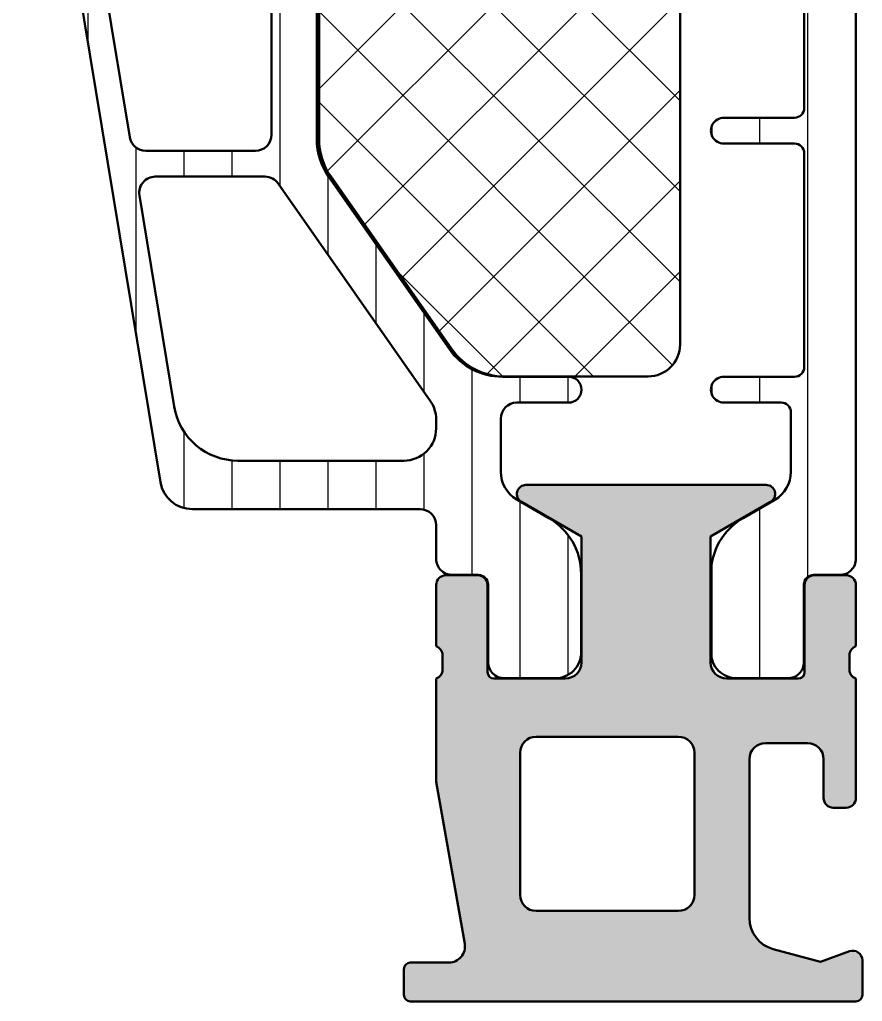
# Model space of a CAD drawing. Extents: x -30 to 15, y 0 to 92.5.
# Drawn here: x -25.9 to 0.2, y 0 to 30.41 of the extents above; entities that cross this region are included whole.
import ezdxf

# ---------------------------------------------------------------- set-up
doc = ezdxf.new("R2010")
doc.units = 0
for name, color, linetype, lineweight in [('0S-Alu contour', 7, 'Continuous', 50), ('0S-Alu hatch', 252, 'Continuous', 25), ('0S-Plastic contour', 254, 'Continuous', 50), ('0S-Plastic hatch', 253, 'Continuous', 25), ('0S-PT contour', 91, 'Continuous', 50), ('0S-PT hatch', 103, 'Continuous', 25)]:
    doc.layers.add(name, color=color, linetype=linetype, lineweight=lineweight)
pattern_1 = [(90, (0, 0), (-1.4859, 0), [])]

# ---------------------------------------------------------------- blocks, each defined once
blk = doc.blocks.new('284689__00BE520B_3B54_4823_8C2A_C3BCC6177A42___6F540A9C_B49F_40D1_B330_7008ED7EB93B_')
at = {"layer": '0S-Plastic hatch'}
h = blk.add_hatch(dxfattribs=at)
h.set_pattern_fill('ANSI31', color=256, scale=0.4680000000000001, angle=45, style=0)
h.set_pattern_definition(pattern_1)
edge = h.paths.add_edge_path()
edge.add_ellipse((-13.3000000000012, 55.24999999999979), major_axis=(-0.2999999999999474, 0), ratio=1, start_angle=89.99999999999591, end_angle=180, ccw=False)
edge.add_line((-13.30000000000122, 54.94999999999984), (-21.16602540378545, 54.94999999999985))
edge.add_arc((-21.16602540378567, 54.44999999999994), 0.4999999999999148, 89.99999999997475, 119.9999999999646)
edge.add_line((-21.41602540378536, 54.88301270189223), (-25.65000000000117, 52.43852632902509))
edge.add_arc((-25.40000000000145, 52.00551362713295), 0.4999999999997874, 119.9999999999779, 180)
edge.add_line((-25.90000000000123, 52.00551362713295), (-25.90000000000123, 42.54999999999896))
edge.add_line((-25.90000000000123, 42.54999999999896), (-21.53802629929055, 16.08735954902172))
edge.add_arc((-20.55134089668959, 16.2499999999999), 1.000000000000095, 189.3601908019129, 269.9999999999973)
edge.add_line((-20.55134089668964, 15.2499999999998), (-13.50000000000125, 15.2499999999998))
edge.add_ellipse((-13.50000000000128, 14.74999999999977), major_axis=(-0.5000000000000285, 0), ratio=1, start_angle=180, end_angle=269.99999999999716, ccw=False)
edge.add_line((-13.00000000000125, 14.74999999999977), (-13.00000000000125, 13.71212119168204))
edge.add_arc((-12.49998844939713, 13.71006037400919), 0.5000157974574516, 179.7638544824121, 269.9999999999902)
edge.add_line((-12.49998844939722, 13.21004457655174), (-11.68998000370084, 13.21004457655174))
edge.add_ellipse((-11.68998000370072, 12.91004457655167), major_axis=(-0.3000000000000682, 0), ratio=1, start_angle=179.9987670438422, end_angle=270.0000000000217, ccw=False)
edge.add_line((-11.38998000377012, 12.91003812080832), (-11.39003143387333, 10.51005533612378))
edge.add_arc((-10.890031433989, 10.51004457655185), 0.5000000000001027, 179.9987670438421, 269.9999999999923)
edge.add_line((-10.89003143398906, 10.01004457655174), (-9.309936397860099, 10.01004457655175))
edge.add_arc((-9.30993639786007, 10.8100445765519), 0.8000000000001534, 269.999999999998, 360)
edge.add_line((-8.509936397859917, 10.8100445765519), (-8.509936397859917, 13.24216652202948))
edge.add_arc((-10.50993639785979, 13.24216652202932), 1.999999999999872, 0, 59.99980561259558)
edge.add_line((-9.509930521536432, 14.97421393688789), (-10.5000029381632, 15.54583699184545))
edge.add_ellipse((-10.00000000000136, 16.41186069927471), major_axis=(-0.9999999999999991, 0), ratio=1, start_angle=0, end_angle=59.999805612587124, ccw=False)
edge.add_line((-11.00000000000136, 16.41186069927471), (-11.00000000000136, 18.04999999999873))
edge.add_ellipse((-10.50000000000136, 18.04999999999873), major_axis=(-0.5, 0), ratio=1, start_angle=270.0000000001303, end_angle=360, ccw=False)
edge.add_line((-10.5000000000025, 18.54999999999873), (-8.900000000000112, 18.550000000001))
edge.add_arc((-8.900000000000055, 18.95000000000098), 0.3999999999999772, 269.9999999999919, 449.9999999999919)
edge.add_line((-8.899999999999999, 19.35000000000096), (-10.94998901284141, 19.35000000000096))
edge.add_ellipse((-10.94998901284139, 21.35000000000097), major_axis=(-2.000000000000014, 0), ratio=1, start_angle=34.99999999999977, end_angle=89.9999999999996, ccw=False)
edge.add_line((-12.58829310141939, 20.20284712729888), (-16.33830408857924, 25.55841784387222))
edge.add_ellipse((-14.7000000000011, 26.70557071657443), major_axis=(-2.000000000000192, 0), ratio=1, start_angle=0, end_angle=35.00000000000023, ccw=False)
edge.add_line((-16.7000000000013, 26.70557071657443), (-16.70000000000129, 42.85543109972926))
edge.add_ellipse((-14.70000000000113, 42.85543109972926), major_axis=(-2.000000000000165, 0), ratio=1, start_angle=324.30994017498654, end_angle=360, ccw=False)
edge.add_line((-16.32436950504918, 44.02223173011587), (-12.16207353443427, 49.81680063038372))
edge.add_ellipse((-10.53770402938632, 48.64999999999718), major_axis=(-2.000000000000035, 0), ratio=1, start_angle=270.00000000010516, end_angle=324.30994017498637, ccw=False)
edge.add_line((-10.53770402938999, 50.64999999999722), (-8.900000000001477, 50.6499999999991))
edge.add_arc((-8.900000000001448, 51.04999999999919), 0.400000000000091, 269.9999999999959, 449.9999999999959)
edge.add_line((-8.90000000000142, 51.44999999999928), (-10.500000000002, 51.45000000000043))
edge.add_ellipse((-10.50000000000142, 51.95000000000043), major_axis=(-0.5, 0), ratio=1, start_angle=0, end_angle=89.99999999993372, ccw=False)
edge.add_line((-11.00000000000142, 51.95000000000042), (-11.00000000000125, 53.58822845382896))
edge.add_ellipse((-10.00000000000126, 53.58822845382885), major_axis=(-0.9999999999999928, 0), ratio=1, start_angle=300.00019438741236, end_angle=360, ccw=False)
edge.add_line((-10.50000293816308, 54.45425216125812), (-9.509930521536432, 55.02587521621561))
edge.add_arc((-10.50993639785978, 56.75792263107418), 1.999999999999871, 300.0001943874042, 360)
edge.add_line((-8.50993639785991, 56.75792263107418), (-8.509936397859917, 59.19004457655161))
edge.add_arc((-9.309936397860074, 59.19004457655159), 0.800000000000157, 0, 90.00000000000178)
edge.add_line((-9.309936397860099, 59.99004457655174), (-10.89003143398907, 59.99004457655175))
edge.add_arc((-10.89003143398899, 59.49004457655163), 0.5000000000001066, 90.00000000000855, 180.0012329561579)
edge.add_line((-11.39003143387333, 59.4900338169794), (-11.38998000377012, 57.09005103229476))
edge.add_ellipse((-11.68998000370072, 57.09004457655182), major_axis=(-0.3000000000000631, 0), ratio=1, start_angle=89.9999999999776, end_angle=180.0012329561579, ccw=False)
edge.add_line((-11.68998000370084, 56.79004457655175), (-12.49998844939721, 56.79004457655176))
edge.add_arc((-12.49998844939713, 56.29002877909431), 0.5000157974574578, 90.00000000000936, 180.2361455175817)
edge.add_line((-13.00000000000125, 56.2879679614215), (-13.00000000000125, 55.24999999999973))
edge = h.paths.add_edge_path()
edge.add_ellipse((-24.10000000000126, 44.94999999999982), major_axis=(-0.9999999999999573, 0), ratio=1, start_angle=0, end_angle=90.00000000000222, ccw=False)
edge.add_line((-25.10000000000121, 44.94999999999975), (-25.10000000000127, 51.25495827718606))
edge.add_ellipse((-24.10000000000112, 51.25495827718606), major_axis=(-1.000000000000149, 0), ratio=1, start_angle=299.99999999999415, end_angle=360, ccw=False)
edge.add_line((-24.60000000000111, 52.12098368097068), (-21.3176914536255, 54.01602540378409))
edge.add_ellipse((-20.81769145362472, 53.1499999999994), major_axis=(-1.000000000000601, 0), ratio=1, start_angle=270.0000000000314, end_angle=300.0000000000318, ccw=False)
edge.add_line((-20.81769145362527, 54.15), (-14.00000000000126, 54.14999999999989))
edge.add_ellipse((-14.00000000000131, 53.14999999999983), major_axis=(-1.000000000000056, 0), ratio=1, start_angle=180, end_angle=269.99999999999716, ccw=False)
edge.add_line((-13.00000000000125, 53.14999999999979), (-13.00000000000125, 51.37193202949125))
edge.add_ellipse((-14.00000000000126, 51.37193202949125), major_axis=(-1.000000000000012, 0), ratio=1, start_angle=144.3099401749865, end_angle=180, ccw=False)
edge.add_line((-13.18781524747729, 50.78853171429798), (-17.80075233908386, 44.36659968480642))
edge.add_ellipse((-18.61293709160781, 44.94999999999968), major_axis=(-0.9999999999999984, 0), ratio=1, start_angle=89.9999999999983, end_angle=144.3099401749864, ccw=False)
edge.add_line((-18.61293709160784, 43.94999999999968), (-24.10000000000122, 43.94999999999986))
edge = h.paths.add_edge_path()
edge.add_ellipse((-14.00000000000125, 17.74999999999991), major_axis=(-1, 0), ratio=1, start_angle=89.99999999999352, end_angle=180, ccw=False)
edge.add_line((-14.00000000000136, 16.74999999999991), (-19.13913912611338, 16.74999999999991))
edge.add_ellipse((-19.1391391261135, 18.74999999999984), major_axis=(-1.999999999999928, 0), ratio=1, start_angle=9.360190801919714, end_angle=90.00000000000358, ccw=False)
edge.add_line((-21.11250993131511, 18.42471909804331), (-22.19118476809574, 24.96867977451064))
edge.add_ellipse((-21.69784206679532, 25.04999999999973), major_axis=(-0.5, 0), ratio=1, start_angle=-89.99999999999869, end_angle=9.360190801914712, ccw=False)
edge.add_line((-21.69784206679532, 25.54999999999973), (-18.30177780038627, 25.54999999999983))
edge.add_ellipse((-18.30177780038625, 25.04999999999983), major_axis=(-0.5, 0), ratio=1, start_angle=215.000000000001, end_angle=270.00000000000244, ccw=False)
edge.add_line((-17.89220177824176, 25.33678821817536), (-13.18084795571224, 18.60827764747311))
edge.add_ellipse((-14.00000000000138, 18.03470121112205), major_axis=(-1.000000000000127, 0), ratio=1, start_angle=180, end_angle=214.999999999996, ccw=False)
edge.add_line((-13.00000000000125, 18.03470121112198), (-13.00000000000125, 17.74999999999991))
edge = h.paths.add_edge_path()
edge.add_line((-18.60000000000129, 35.14999999999979), (-23.4450948140479, 35.14999999999979))
edge.add_ellipse((-23.4450948140479, 35.64999999999979), major_axis=(-0.5, 0), ratio=1, start_angle=9.360190801913006, end_angle=90, ccw=False)
edge.add_line((-23.93843751534832, 35.56867977451071), (-25.09228366919444, 42.5686797745108))
edge.add_ellipse((-24.59894096789406, 42.64999999999994), major_axis=(-0.4999999999999579, 0), ratio=1, start_angle=-89.9999999999929, end_angle=9.36019080192051, ccw=False)
edge.add_line((-24.59894096789412, 43.1499999999999), (-18.60000000000127, 43.14999999999972))
edge.add_ellipse((-18.60000000000129, 42.64999999999973), major_axis=(-0.4999999999999929, 0), ratio=1, start_angle=180, end_angle=269.99999999999795, ccw=False)
edge.add_line((-18.1000000000013, 42.64999999999973), (-18.1000000000013, 35.64999999999978))
edge.add_ellipse((-18.60000000000129, 35.64999999999978), major_axis=(-0.4999999999999929, 0), ratio=1, start_angle=89.9999999999996, end_angle=180, ccw=False)
edge = h.paths.add_edge_path()
edge.add_ellipse((-18.6000000000013, 26.84999999999991), major_axis=(-0.5000000000000142, 0), ratio=1, start_angle=90.00000000000199, end_angle=180, ccw=False)
edge.add_line((-18.60000000000128, 26.3499999999999), (-21.9945453634985, 26.34999999999979))
edge.add_ellipse((-21.99454536349851, 26.8499999999998), major_axis=(-0.5000000000000036, 0), ratio=1, start_angle=9.360190801911301, end_angle=90.0000000000008, ccw=False)
edge.add_line((-22.48788806479895, 26.76867977451073), (-23.64173421864502, 33.76867977451077))
edge.add_ellipse((-23.14839151734459, 33.84999999999984), major_axis=(-0.5000000000000001, 0), ratio=1, start_angle=-89.9999999999992, end_angle=9.360190801912324, ccw=False)
edge.add_line((-23.1483915173446, 34.34999999999984), (-18.6000000000013, 34.34999999999984))
edge.add_ellipse((-18.60000000000129, 33.84999999999984), major_axis=(-0.5, 0), ratio=1, start_angle=180, end_angle=270.0000000000008, ccw=False)
edge.add_line((-18.10000000000129, 33.84999999999984), (-18.10000000000129, 26.84999999999991))
at = {"layer": '0S-Alu contour', "color": 7}
for points in [[(-20.81769145362527, 54.15), (-14.00000000000126, 54.14999999999989)], [(-24.60000000000111, 52.12098368097068), (-21.3176914536255, 54.01602540378409)], [(-13.00000000000125, 53.14999999999979), (-13.00000000000125, 51.37193202949125)], [(-25.10000000000121, 44.94999999999975), (-25.10000000000127, 51.25495827718606)], [(-13.18781524747729, 50.78853171429798), (-17.80075233908386, 44.36659968480642)], [(-18.61293709160784, 43.94999999999968), (-24.10000000000122, 43.94999999999986)], [(-24.59894096789412, 43.1499999999999), (-18.60000000000127, 43.14999999999972)], [(-18.1000000000013, 42.64999999999973), (-18.1000000000013, 35.64999999999978)], [(-23.93843751534832, 35.56867977451071), (-25.09228366919444, 42.5686797745108)], [(-18.60000000000129, 35.14999999999979), (-23.4450948140479, 35.14999999999979)], [(-23.1483915173446, 34.34999999999984), (-18.6000000000013, 34.34999999999984)], [(-22.48788806479895, 26.76867977451073), (-23.64173421864502, 33.76867977451077)], [(-18.10000000000129, 33.84999999999984), (-18.10000000000129, 26.84999999999991)], [(-18.60000000000128, 26.3499999999999), (-21.9945453634985, 26.34999999999979)], [(-21.69784206679532, 25.54999999999973), (-18.30177780038627, 25.54999999999983)], [(-17.89220177824176, 25.33678821817536), (-13.18084795571224, 18.60827764747311)], [(-21.11250993131511, 18.42471909804331), (-22.19118476809574, 24.96867977451064)], [(-13.00000000000125, 18.03470121112198), (-13.00000000000125, 17.74999999999991)], [(-14.00000000000136, 16.74999999999991), (-19.13913912611338, 16.74999999999991)]]:
    blk.add_lwpolyline(points, dxfattribs=at)
at = {"layer": '0S-Alu contour', "color": 7, "extrusion": (0, 0, -1)}
for centre, radius, start, end in [((20.81769145362472, 53.1499999999994), 1.000000000000601, 59.9999999999682, 89.99999999996864), ((14.00000000000131, 53.14999999999983), 1.000000000000056, 90.00000000000286, 180), ((24.10000000000112, 51.25495827718606), 1.000000000000149, 0, 60.00000000000586), ((14.00000000000126, 51.37193202949125), 1.000000000000012, 180, 215.6900598250136), ((24.10000000000126, 44.94999999999982), 0.9999999999999573, 269.9999999999978, 0), ((18.61293709160781, 44.94999999999968), 0.9999999999999984, 215.6900598250137, 270.0000000000017), ((24.59894096789406, 42.64999999999994), 0.4999999999999579, 350.6398091980795, 89.99999999999308), ((18.60000000000129, 42.64999999999973), 0.4999999999999929, 90.00000000000205, 180), ((18.60000000000129, 35.64999999999978), 0.4999999999999929, 180, 270.0000000000004), ((23.4450948140479, 35.64999999999979), 0.5, 270, 350.639809198087), ((23.14839151734459, 33.84999999999984), 0.5000000000000001, 350.6398091980877, 89.9999999999992), ((18.60000000000129, 33.84999999999984), 0.5, 89.9999999999992, 180), ((21.99454536349851, 26.8499999999998), 0.5000000000000036, 269.9999999999992, 350.6398091980887), ((18.6000000000013, 26.84999999999991), 0.5000000000000142, 180, 269.999999999998), ((21.69784206679532, 25.04999999999973), 0.5, 350.6398091980853, 89.99999999999876), ((18.30177780038625, 25.04999999999983), 0.5, 89.99999999999756, 144.999999999999), ((14.00000000000138, 18.03470121112205), 1.000000000000127, 145.000000000004, 180), ((19.1391391261135, 18.74999999999984), 1.999999999999928, 269.9999999999964, 350.6398091980803), ((14.00000000000125, 17.74999999999991), 1, 180, 270.0000000000065)]:
    blk.add_arc(centre, radius, start, end, dxfattribs=at)
at = {"layer": '0S-Plastic contour', "color": 7}
for points in [[(-9.309936397860099, 59.99004457655174), (-10.89003143398907, 59.99004457655175)], [(-11.39003143387333, 59.4900338169794), (-11.38998000377012, 57.09005103229476)], [(-8.50993639785991, 56.75792263107418), (-8.509936397859917, 59.19004457655161)], [(-11.68998000370084, 56.79004457655175), (-12.49998844939721, 56.79004457655176)], [(-13.00000000000125, 56.2879679614215), (-13.00000000000125, 55.24999999999973)], [(-21.41602540378536, 54.88301270189223), (-25.65000000000117, 52.43852632902509)], [(-13.30000000000122, 54.94999999999984), (-21.16602540378545, 54.94999999999985)], [(-10.50000293816308, 54.45425216125812), (-9.509930521536432, 55.02587521621561)], [(-11.00000000000142, 51.95000000000042), (-11.00000000000125, 53.58822845382896)], [(-25.90000000000123, 52.00551362713295), (-25.90000000000123, 42.54999999999896), (-21.53802629929055, 16.08735954902172)], [(-8.90000000000142, 51.44999999999928), (-10.500000000002, 51.45000000000043)], [(-10.53770402938999, 50.64999999999722), (-8.900000000001477, 50.6499999999991)], [(-16.32436950504918, 44.02223173011587), (-12.16207353443427, 49.81680063038372)], [(-16.7000000000013, 26.70557071657443), (-16.70000000000129, 42.85543109972926)], [(-12.58829310141939, 20.20284712729888), (-16.33830408857924, 25.55841784387222)], [(-8.899999999999999, 19.35000000000096), (-10.94998901284141, 19.35000000000096)], [(-10.5000000000025, 18.54999999999873), (-8.900000000000112, 18.550000000001)], [(-11.00000000000136, 16.41186069927471), (-11.00000000000136, 18.04999999999873)], [(-9.509930521536432, 14.97421393688789), (-10.5000029381632, 15.54583699184545)], [(-20.55134089668964, 15.2499999999998), (-13.50000000000125, 15.2499999999998)], [(-13.00000000000125, 14.74999999999977), (-13.00000000000125, 13.71212119168204)], [(-12.49998844939722, 13.21004457655174), (-11.68998000370084, 13.21004457655174)], [(-8.509936397859917, 10.8100445765519), (-8.509936397859917, 13.24216652202948)], [(-11.38998000377012, 12.91003812080832), (-11.39003143387333, 10.51005533612378)], [(-10.89003143398906, 10.01004457655174), (-9.309936397860099, 10.01004457655175)]]:
    blk.add_lwpolyline(points, dxfattribs=at)
for centre, radius, start, end in [((-10.89003143398899, 59.49004457655163), 0.5000000000001066, 90.00000000000855, 180.0012329561579), ((-9.309936397860074, 59.19004457655159), 0.800000000000157, 0, 90.00000000000178), ((-12.49998844939713, 56.29002877909431), 0.5000157974574578, 90.00000000000936, 180.2361455175817), ((-10.50993639785978, 56.75792263107418), 1.999999999999871, 300.0001943874042, 0), ((-21.16602540378567, 54.44999999999994), 0.4999999999999148, 89.99999999997475, 119.9999999999646), ((-25.40000000000145, 52.00551362713295), 0.4999999999997874, 119.9999999999779, 180), ((-8.900000000001448, 51.04999999999919), 0.400000000000091, 269.9999999999959, 89.99999999999594), ((-8.900000000000055, 18.95000000000098), 0.3999999999999772, 269.9999999999919, 89.99999999999186), ((-20.55134089668959, 16.2499999999999), 1.000000000000095, 189.3601908019129, 269.9999999999973), ((-10.50993639785979, 13.24216652202932), 1.999999999999872, 0, 59.99980561259558), ((-12.49998844939713, 13.71006037400919), 0.5000157974574516, 179.7638544824121, 269.9999999999902), ((-9.30993639786007, 10.8100445765519), 0.8000000000001534, 269.999999999998, 0), ((-10.890031433989, 10.51004457655185), 0.5000000000001027, 179.9987670438421, 269.9999999999923)]:
    blk.add_arc(centre, radius, start, end, dxfattribs=at)
at = {"layer": '0S-Plastic contour', "color": 7, "extrusion": (0, 0, -1)}
for centre, radius, start, end in [((11.68998000370072, 57.09004457655182), 0.3000000000000631, 179.9987670438421, 270.0000000000224), ((13.3000000000012, 55.24999999999979), 0.2999999999999474, 180, 270.0000000000041), ((10.00000000000126, 53.58822845382885), 0.9999999999999928, 0, 59.99980561258762), ((10.50000000000142, 51.95000000000043), 0.5, 270.0000000000663, 0), ((10.53770402938632, 48.64999999999718), 2.000000000000035, 35.69005982501363, 89.99999999989487), ((14.70000000000113, 42.85543109972926), 2.000000000000165, 0, 35.69005982501346), ((14.7000000000011, 26.70557071657443), 2.000000000000192, 324.9999999999998, 0), ((10.94998901284139, 21.35000000000097), 2.000000000000014, 270.0000000000004, 325.0000000000002), ((10.50000000000136, 18.04999999999873), 0.5, 0, 89.99999999986973), ((10.00000000000136, 16.41186069927471), 0.9999999999999991, 300.0001943874129, 0), ((13.50000000000128, 14.74999999999977), 0.5000000000000285, 90.00000000000286, 180), ((11.68998000370072, 12.91004457655167), 0.3000000000000682, 89.99999999997831, 180.0012329561579)]:
    blk.add_arc(centre, radius, start, end, dxfattribs=at)
blk = doc.blocks.new('442570__7285D81A_DADA_429E_91E7_CE29F16EBDB3_')
at = {"layer": '0S-PT hatch'}
h = blk.add_hatch(dxfattribs=at)
h.set_pattern_fill('ANSI37', color=256, scale=0.625, angle=90, style=0)
h.set_pattern_definition([(135, (0, 0), (-1.403165018917055, -1.403165018917055), []), (225, (0, 0), (1.403165018917055, -1.403165018917055), [])])
edge = h.paths.add_edge_path()
edge.add_arc((-14.63706474738606, 26.70470505736279), 1.990000000000151, 180, 215.0000000000007)
edge.add_line((-16.26717731552126, 25.5632879490241), (-12.51716632836141, 20.20771723245073))
edge.add_arc((-10.88705376022632, 21.34913434078933), 1.99000000000001, 215.0000000000005, 270.0000000000003)
edge.add_line((-10.88705376022631, 19.35913434078932), (-8.837064747384915, 19.35913434078932))
edge.add_line((-8.837064747384915, 19.35913434078932), (-6.437064747386329, 19.35913434078932))
edge.add_arc((-6.437064747386332, 20.34913434078926), 0.989999999999938, 270.0000000000002, 360)
edge.add_line((-5.447064747386394, 20.34913434078926), (-5.447064747384771, 49.64913434078702))
edge.add_arc((-6.437064747384712, 49.64913434078708), 0.9899999999999415, 0, 89.99999999999073)
edge.add_line((-6.437064747384552, 50.63913434078703), (-8.837064747386378, 50.63913434078747))
edge.add_line((-8.837064747386378, 50.63913434078747), (-10.47476877677353, 50.63913434078559))
edge.add_arc((-10.47476877677124, 48.64913434078555), 1.990000000000037, 90.00000000006585, 144.3099401749861)
edge.add_line((-12.09101643429394, 49.81010096802016), (-16.25331240490884, 44.0155320677523))
edge.add_arc((-14.63706474738603, 42.8545654405176), 1.990000000000167, 144.3099401749861, 180)
edge.add_line((-16.6270647473862, 42.8545654405176), (-16.62706474738621, 26.70470505736276))
at = {"layer": '0S-PT contour', "color": 7}
for points in [[(-6.437064747384552, 50.63913434078703), (-8.837064747386378, 50.63913434078747), (-10.47476877677353, 50.63913434078559)], [(-12.09101643429394, 49.81010096802016), (-16.25331240490884, 44.0155320677523)], [(-5.447064747386394, 20.34913434078926), (-5.447064747384771, 49.64913434078702)], [(-16.6270647473862, 42.8545654405176), (-16.62706474738621, 26.70470505736276)], [(-16.26717731552126, 25.5632879490241), (-12.51716632836141, 20.20771723245073)], [(-10.88705376022631, 19.35913434078932), (-8.837064747384915, 19.35913434078932), (-6.437064747386329, 19.35913434078932)]]:
    blk.add_lwpolyline(points, dxfattribs=at)
for centre, radius, start, end in [((-10.47476877677124, 48.64913434078555), 1.990000000000037, 90.00000000006585, 144.3099401749861), ((-6.437064747384712, 49.64913434078708), 0.9899999999999415, 0, 89.99999999999073), ((-14.63706474738603, 42.8545654405176), 1.990000000000167, 144.3099401749861, 180), ((-14.63706474738606, 26.70470505736279), 1.990000000000151, 180, 215.0000000000007), ((-10.88705376022632, 21.34913434078933), 1.99000000000001, 215.0000000000005, 270.0000000000003), ((-6.437064747386332, 20.34913434078926), 0.989999999999938, 270.0000000000002, 0)]:
    blk.add_arc(centre, radius, start, end, dxfattribs=at)
blk = doc.blocks.new('462830__A8272253_031D_47F1_9AB7_8F9940EF1067_')
at = {"layer": '0S-Alu hatch'}
h = blk.add_hatch(color=256, dxfattribs=at)
edge = h.paths.add_edge_path()
edge.add_ellipse((-0.1000000000013152, 1.271555607516773), major_axis=(-0.3000000000000004, 0), ratio=1, start_angle=180, end_angle=289.9999999999817, ccw=False)
edge.add_line((0.1999999999986852, 1.271555607516773), (0.1999999999986819, 0.1999999999997755))
edge.add_ellipse((-1.3209e-12, 0.1999999999997612), major_axis=(-0.2000000000000028, 0), ratio=1, start_angle=90.00000000000102, end_angle=180, ccw=False)
edge.add_line((-1.3173e-12, -2.416e-13), (-13.80000000000102, -2.274e-13))
edge.add_ellipse((-13.80000000000102, 0.1999999999997612), major_axis=(-0.1999999999999886, 0), ratio=1, start_angle=0, end_angle=90, ccw=False)
edge.add_line((-14.00000000000101, 0.1999999999997612), (-14.00000000000102, 1.000000000000042))
edge.add_ellipse((-13.80000000000102, 1.000000000000056), major_axis=(-0.2000000000000028, 0), ratio=1, start_angle=270, end_angle=360, ccw=False)
edge.add_line((-13.80000000000102, 1.200000000000059), (-12.60746917314822, 1.200000000000045))
edge.add_arc((-12.60746917314823, 1.700000000000045), 0.5, 270.0000000000004, 370.0000000000067)
edge.add_line((-12.11506529664213, 1.786824088833568), (-13.00000000000148, 6.805538183541102))
edge.add_line((-13.00000000000148, 6.805538183541102), (-13.00000000000132, 9.999999999999773))
edge.add_arc((-13.10000000000133, 10.28284271247439), 0.3000000000000011, 289.4712206344916, 360)
edge.add_line((-12.80000000000132, 10.28284271247439), (-12.80000000000132, 10.71715728752515))
edge.add_arc((-13.10000000000132, 10.71715728752515), 0.2999999999999971, 0, 70.52877936550955)
edge.add_line((-13.00000000000132, 10.99999999999977), (-13.00000000000132, 12.89999999999973))
edge.add_ellipse((-12.70000000000128, 12.89999999999973), major_axis=(-0.3000000000000398, 0), ratio=1, start_angle=270, end_angle=360, ccw=False)
edge.add_line((-12.70000000000128, 13.19999999999977), (-11.71000000000136, 13.19999999999977))
edge.add_ellipse((-11.71000000000136, 12.89999999999973), major_axis=(-0.3000000000000398, 0), ratio=1, start_angle=180, end_angle=270, ccw=False)
edge.add_line((-11.41000000000132, 12.89999999999973), (-11.41000000000132, 10.19999999999977))
edge.add_arc((-11.21000000000132, 10.19999999999976), 0.1999999999999993, 180, 270)
edge.add_line((-11.21000000000132, 9.99999999999976), (-9.000000000001322, 9.999999999999773))
edge.add_arc((-9.000000000001322, 10.49999999999977), 0.5, 270, 360)
edge.add_line((-8.500000000001322, 10.49999999999977), (-8.500000000001322, 14.39999999999978))
edge.add_line((-8.500000000001322, 14.39999999999978), (-10.35884572681331, 15.47320508075666))
edge.add_ellipse((-10.2176914536253, 15.71769145362374), major_axis=(-0.2823085463760189, 0), ratio=1, start_angle=-89.99999999999972, end_angle=59.999999999998806, ccw=False)
edge.add_line((-10.2176914536253, 15.99999999999976), (-2.782308546377339, 15.99999999999977))
edge.add_ellipse((-2.782308546377339, 15.71769145362374), major_axis=(-0.2823085463760293, 0), ratio=1, start_angle=120.00000000000051, end_angle=270, ccw=False)
edge.add_line((-2.641154273189322, 15.47320508075664), (-4.50000000000132, 14.39999999999978))
edge.add_line((-4.50000000000132, 14.39999999999978), (-4.50000000000132, 10.49999999999977))
edge.add_arc((-4.00000000000132, 10.49999999999977), 0.5, 180, 270)
edge.add_line((-4.00000000000132, 9.999999999999773), (-1.790000000001319, 9.999999999999773))
edge.add_arc((-1.79000000000132, 10.19999999999976), 0.1999999999999886, 270.0000000000001, 360)
edge.add_line((-1.590000000001331, 10.19999999999976), (-1.590000000001317, 12.89999999999973))
edge.add_ellipse((-1.290000000001277, 12.89999999999973), major_axis=(-0.3000000000000398, 0), ratio=1, start_angle=270, end_angle=360, ccw=False)
edge.add_line((-1.290000000001277, 13.19999999999977), (-0.3000000000013536, 13.19999999999977))
edge.add_ellipse((-0.3000000000013536, 12.89999999999973), major_axis=(-0.3000000000000398, 0), ratio=1, start_angle=180, end_angle=270, ccw=False)
edge.add_line((-1.3138e-12, 12.89999999999973), (-1.3173e-12, 10.99999999999977))
edge.add_arc((0.0999999999986841, 10.71715728752515), 0.2999999999999999, 109.471220634491, 180)
edge.add_line((-0.2000000000013158, 10.71715728752515), (-0.2000000000013166, 10.28284271247439))
edge.add_arc((0.0999999999986841, 10.28284271247439), 0.3000000000000007, 180, 250.5287793655085)
edge.add_line((-1.3205e-12, 9.999999999999773), (-1.3209e-12, 6.299999999999783))
edge.add_ellipse((-0.3000000000013252, 6.299999999999769), major_axis=(-0.3000000000000043, 0), ratio=1, start_angle=90.00000000000131, end_angle=180, ccw=False)
edge.add_line((-0.3000000000013183, 5.999999999999765), (-0.7000000000013806, 5.999999999999772))
edge.add_ellipse((-0.7000000000013735, 6.299999999999783), major_axis=(-0.3000000000000114, 0), ratio=1, start_angle=0, end_angle=89.99999999999869, ccw=False)
edge.add_line((-1.000000000001384, 6.299999999999783), (-1.000000000001377, 7.500000009539405))
edge.add_arc((-1.500000000001377, 7.500000009539405), 0.5, 0, 90)
edge.add_line((-1.500000000001377, 8.000000009539406), (-2.800000000001332, 8.000000009539406))
edge.add_arc((-2.800000000001332, 7.500000009539405), 0.5, 90, 180)
edge.add_line((-3.300000000001332, 7.500000009539405), (-3.300000000001332, 2.583653916320741))
edge.add_arc((-2.300000000001335, 2.583653916320756), 0.9999999999999964, 180, 254.9999999999988)
edge.add_line((-2.558819045103875, 1.617728090031696), (-1.100000000001954, 1.22683870499344))
edge.add_line((-1.100000000001954, 1.22683870499344), (-0.2026060429989258, 1.553463393752579))
edge = h.paths.add_edge_path()
edge.add_arc((-5.500000000001381, 7.699999999999818), 0.5, 0, 90)
edge.add_line((-5.500000000001381, 8.199999999999818), (-9.90000000000136, 8.199999999999818))
edge.add_arc((-9.90000000000136, 7.699999999999818), 0.5, 90, 180)
edge.add_line((-10.40000000000136, 7.699999999999818), (-10.40000000000136, 3.299999999999727))
edge.add_arc((-9.900000000001363, 3.299999999999727), 0.4999999999999965, 180, 270)
edge.add_line((-9.900000000001363, 2.79999999999973), (-5.500000000001377, 2.799999999999727))
edge.add_arc((-5.500000000001377, 3.299999999999727), 0.5, 270, 360)
edge.add_line((-5.000000000001377, 3.299999999999727), (-5.000000000001381, 7.699999999999818))
at = {"layer": '0S-Alu contour', "color": 7}
for points in [[(-10.2176914536253, 15.99999999999976), (-2.782308546377339, 15.99999999999977)], [(-8.500000000001322, 10.49999999999977), (-8.500000000001322, 14.39999999999978), (-10.35884572681331, 15.47320508075666)], [(-2.641154273189322, 15.47320508075664), (-4.50000000000132, 14.39999999999978), (-4.50000000000132, 10.49999999999977)], [(-12.70000000000128, 13.19999999999977), (-11.71000000000136, 13.19999999999977)], [(-1.290000000001277, 13.19999999999977), (-0.3000000000013536, 13.19999999999977)], [(-13.00000000000132, 10.99999999999977), (-13.00000000000132, 12.89999999999973)], [(-11.41000000000132, 12.89999999999973), (-11.41000000000132, 10.19999999999977)], [(-1.590000000001331, 10.19999999999976), (-1.590000000001317, 12.89999999999973)], [(-1.3138e-12, 12.89999999999973), (-1.3173e-12, 10.99999999999977)], [(-12.80000000000132, 10.28284271247439), (-12.80000000000132, 10.71715728752515)], [(-0.2000000000013158, 10.71715728752515), (-0.2000000000013166, 10.28284271247439)], [(-12.11506529664213, 1.786824088833568), (-13.00000000000148, 6.805538183541102), (-13.00000000000132, 9.999999999999773)], [(-11.21000000000132, 9.99999999999976), (-9.000000000001322, 9.999999999999773)], [(-4.00000000000132, 9.999999999999773), (-1.790000000001319, 9.999999999999773)], [(-1.3205e-12, 9.999999999999773), (-1.3209e-12, 6.299999999999783)], [(-5.500000000001381, 8.199999999999818), (-9.90000000000136, 8.199999999999818)], [(-1.500000000001377, 8.000000009539406), (-2.800000000001332, 8.000000009539406)], [(-10.40000000000136, 7.699999999999818), (-10.40000000000136, 3.299999999999727)], [(-5.000000000001377, 3.299999999999727), (-5.000000000001381, 7.699999999999818)], [(-3.300000000001332, 7.500000009539405), (-3.300000000001332, 2.583653916320741)], [(-1.000000000001384, 6.299999999999783), (-1.000000000001377, 7.500000009539405)], [(-0.3000000000013183, 5.999999999999765), (-0.7000000000013806, 5.999999999999772)], [(-9.900000000001363, 2.79999999999973), (-5.500000000001377, 2.799999999999727)], [(-2.558819045103875, 1.617728090031696), (-1.100000000001954, 1.22683870499344), (-0.2026060429989258, 1.553463393752579)], [(0.1999999999986852, 1.271555607516773), (0.1999999999986819, 0.1999999999997755)], [(-14.00000000000101, 0.1999999999997612), (-14.00000000000102, 1.000000000000042)], [(-13.80000000000102, 1.200000000000059), (-12.60746917314822, 1.200000000000045)], [(-1.3173e-12, -2.416e-13), (-13.80000000000102, -2.274e-13)]]:
    blk.add_lwpolyline(points, dxfattribs=at)
at = {"layer": '0S-Alu contour', "color": 7, "extrusion": (0, 0, -1)}
for centre, radius, start, end in [((10.2176914536253, 15.71769145362374), 0.2823085463760189, 300.0000000000012, 89.99999999999964), ((2.782308546377339, 15.71769145362374), 0.2823085463760293, 90, 239.9999999999995), ((12.70000000000128, 12.89999999999973), 0.3000000000000398, 0, 90), ((11.71000000000136, 12.89999999999973), 0.3000000000000398, 90, 180), ((1.290000000001277, 12.89999999999973), 0.3000000000000398, 0, 90), ((0.3000000000013536, 12.89999999999973), 0.3000000000000398, 89.99999999999999, 180), ((0.7000000000013735, 6.299999999999783), 0.3000000000000114, 270.0000000000013, 0), ((0.3000000000013252, 6.299999999999769), 0.3000000000000043, 180, 269.9999999999987), ((0.1000000000013152, 1.271555607516773), 0.3000000000000004, 70.00000000001833, 180), ((13.80000000000102, 1.000000000000056), 0.2000000000000028, 0, 90), ((13.80000000000102, 0.1999999999997612), 0.1999999999999886, 270, 0), ((1.3209e-12, 0.1999999999997612), 0.2000000000000028, 180, 269.999999999999)]:
    blk.add_arc(centre, radius, start, end, dxfattribs=at)
at = {"layer": '0S-Alu contour', "color": 7}
for centre, radius, start, end in [((-13.10000000000132, 10.71715728752515), 0.2999999999999971, 0, 70.52877936550955), ((0.0999999999986841, 10.71715728752515), 0.2999999999999999, 109.471220634491, 180), ((-9.000000000001322, 10.49999999999977), 0.5, 270, 0), ((-4.00000000000132, 10.49999999999977), 0.5, 180, 270), ((-13.10000000000133, 10.28284271247439), 0.3000000000000011, 289.4712206344916, 0), ((-11.21000000000132, 10.19999999999976), 0.1999999999999993, 180, 270), ((-1.79000000000132, 10.19999999999976), 0.1999999999999886, 270.0000000000001, 0), ((0.0999999999986841, 10.28284271247439), 0.3000000000000007, 180, 250.5287793655085), ((-9.90000000000136, 7.699999999999818), 0.5, 90, 180), ((-5.500000000001381, 7.699999999999818), 0.5, 0, 90), ((-2.800000000001332, 7.500000009539405), 0.5, 90, 180), ((-1.500000000001377, 7.500000009539405), 0.5, 0, 90), ((-9.900000000001363, 3.299999999999727), 0.4999999999999965, 180, 270), ((-5.500000000001377, 3.299999999999727), 0.5, 270, 0), ((-2.300000000001335, 2.583653916320756), 0.9999999999999964, 180, 254.9999999999988), ((-12.60746917314823, 1.700000000000045), 0.5, 270.0000000000004, 10.00000000000671)]:
    blk.add_arc(centre, radius, start, end, dxfattribs=at)
blk = doc.blocks.new('284689__0A1AB5BB_788D_4436_B0DC_837BE2D5C560___295F75BC_A7F9_45A4_86ED_C0A8202423E7_')
at = {"layer": '0S-Plastic hatch'}
h = blk.add_hatch(dxfattribs=at)
h.set_pattern_fill('ANSI31', color=256, scale=0.4680000000000001, angle=45, style=0)
h.set_pattern_definition(pattern_1)
edge = h.paths.add_edge_path()
edge.add_ellipse((-1.310019996301775, 12.91004457655167), major_axis=(-0.3000000000000666, 0), ratio=1, start_angle=-90.00000000002171, end_angle=0.0012329561578781068, ccw=False)
edge.add_line((-1.310019996301661, 13.21004457655173), (-0.5000115506052787, 13.21004457655174))
edge.add_arc((-0.500011550605364, 13.71006037400919), 0.5000157974574507, 270.0000000000098, 360.455231979768)
edge.add_line((-1.1535499253e-05, 13.71403310617976), (4.2443414266e-06, 56.28603999808438))
edge.add_arc((-0.5000115506053817, 56.29001285563302), 0.5000315777962332, 359.5447680202424, 450.0000000000012)
edge.add_line((-0.500011550605392, 56.79004443342925), (-1.310019996301661, 56.79004443342925))
edge.add_ellipse((-1.310019996301718, 57.09004443342938), major_axis=(-0.300000000000125, 0), ratio=1, start_angle=-0.0012329561578781068, end_angle=90.00000000001091, ccw=False)
edge.add_line((-1.610019996232382, 57.09005088917272), (-1.609968566129168, 59.49003367385744))
edge.add_arc((-2.109968566013388, 59.49004443342921), 0.4999999999999888, 359.9987670438421, 450.0000000000053)
edge.add_line((-2.109968566013434, 59.99004443342919), (-3.690063602142571, 59.9900444334293))
edge.add_arc((-3.690063602142457, 59.19004443342924), 0.8000000000000682, 90.00000000000813, 180)
edge.add_line((-4.490063602142526, 59.19004443342924), (-4.490063602142526, 56.75792248795158))
edge.add_arc((-2.490063602142366, 56.75792248795161), 2.000000000000159, 180, 239.9998056125908)
edge.add_line((-3.49006947846601, 55.02587507309288), (-2.512010056793768, 54.46118777834822))
edge.add_ellipse((-3.012012994955354, 53.59516407091916), major_axis=(-0.9999999999996884, 0), ratio=1, start_angle=179.9998056131583, end_angle=239.9998056125935, ccw=False)
edge.add_line((-2.012012994961421, 53.59516067822876), (-2.012015799818128, 51.74986567523347))
edge.add_ellipse((-2.312015799816406, 51.74986669304356), major_axis=(-0.3000000000000042, 0), ratio=1, start_angle=89.99980561260207, end_angle=179.9998056131583, ccw=False)
edge.add_line((-2.312016817626441, 51.44986669304528), (-4.090004745201894, 51.4498728333031))
edge.add_arc((-4.090006102261383, 51.04987893682089), 0.399993896484517, 89.99980561258074, 269.9998056125807)
edge.add_line((-4.090007459320871, 50.64988504033867), (-1.900002627764194, 50.64987757639794))
edge.add_ellipse((-1.899998050944709, 50.34988317106245), major_axis=(-0.2999944053704022, 0), ratio=1, start_angle=180, end_angle=270.000874124435, ccw=False)
edge.add_line((-1.600003645574306, 50.34988317106245), (-1.600003645574303, 43.72508952843854))
edge.add_ellipse((-1.899998050944424, 43.72508952843848), major_axis=(-0.2999944053701213, 0), ratio=1, start_angle=89.99912587557583, end_angle=180, ccw=False)
edge.add_line((-1.900002627763853, 43.42509512310328), (-4.090007459320871, 43.42508765916254))
edge.add_arc((-4.090006102261383, 43.02509376268043), 0.3999938964844033, 90.00019438741926, 270.0001943874192)
edge.add_line((-4.090004745201894, 42.62509986619834), (-1.900004681620315, 42.6251074293347))
edge.add_ellipse((-1.900003645574272, 42.32510742933658), major_axis=(-0.2999999999999103, 0), ratio=1, start_angle=180, end_angle=270.00019787021887, ccw=False)
edge.add_line((-1.600003645574362, 42.32510742933658), (-1.60000364557436, 35.70012803701279))
edge.add_ellipse((-1.899998050944481, 35.70012803701273), major_axis=(-0.2999944053701213, 0), ratio=1, start_angle=89.99912587557583, end_angle=180, ccw=False)
edge.add_line((-1.90000262776391, 35.40013363167752), (-4.090007459320815, 35.40012616773668))
edge.add_arc((-4.090006102261326, 35.00013227125457), 0.3999938964844033, 90.00019438741926, 270.0001943874192)
edge.add_line((-4.090004745201837, 34.60013837477247), (-1.900004681620315, 34.60014593790895))
edge.add_ellipse((-1.9000036455743, 34.30014593791074), major_axis=(-0.2999999999999956, 0), ratio=1, start_angle=180, end_angle=270.00019787021347, ccw=False)
edge.add_line((-1.600003645574305, 34.30014593791074), (-1.600003645574303, 27.67525942043692))
edge.add_ellipse((-1.89999805094451, 27.67525942043683), major_axis=(-0.2999944053702066, 0), ratio=1, start_angle=89.99912587558123, end_angle=180, ccw=False)
edge.add_line((-1.90000262776391, 27.37526501510154), (-4.090007459320871, 27.37525755116069))
edge.add_arc((-4.090006102261326, 26.97526365467853), 0.3999938964844602, 90.00019438742738, 270.0001943874274)
edge.add_line((-4.09000474520178, 26.57526975819637), (-1.900004681620315, 26.57527732133285))
edge.add_ellipse((-1.900003645574243, 26.2752773213347), major_axis=(-0.2999999999999387, 0), ratio=1, start_angle=180, end_angle=270.0001978702243, ccw=False)
edge.add_line((-1.600003645574305, 26.2752773213347), (-1.600003645574303, 19.65020505416105))
edge.add_ellipse((-1.899998050944595, 19.65020505416105), major_axis=(-0.2999944053702919, 0), ratio=1, start_angle=89.99912587556503, end_angle=180, ccw=False)
edge.add_line((-1.90000262776408, 19.35021064882567), (-4.090007459320871, 19.3502031848847))
edge.add_arc((-4.090006102261411, 18.95020928840272), 0.3999938964842896, 90.00019438741519, 270.0001943874152)
edge.add_line((-4.090004745201951, 18.55021539192073), (-2.312016817626498, 18.55022153217844))
edge.add_ellipse((-2.312015799816463, 18.2502215321801), major_axis=(-0.3000000000000611, 0), ratio=1, start_angle=180.0001943868418, end_angle=270.00019438739787, ccw=False)
edge.add_line((-2.012015799818128, 18.25022254998723), (-2.012012994961366, 16.40492833176215))
edge.add_ellipse((-3.012012994955525, 16.40492493906181), major_axis=(-0.9999999999999145, 0), ratio=1, start_angle=120.00019438741069, end_angle=180.0001943868418, ccw=False)
edge.add_line((-2.512010056793763, 15.5389012316326), (-3.490069478466067, 14.97421393688789))
edge.add_arc((-2.490063602142714, 13.24216652202932), 1.999999999999873, 120.0001943874043, 180)
edge.add_line((-4.490063602142588, 13.24216652202932), (-4.490063602142583, 10.81004457655187))
edge.add_arc((-3.690063602142429, 10.8100445765519), 0.8000000000001534, 180, 270.0000000000021)
edge.add_line((-3.690063602142401, 10.01004457655175), (-2.109968566013434, 10.01004457655175))
edge.add_arc((-2.109968566013502, 10.51004457655185), 0.5000000000000995, 270.0000000000077, 360.0012329561579)
edge.add_line((-1.60996856612917, 10.51005533612409), (-1.61001999623238, 12.91003812080872))
at = {"layer": '0S-Plastic contour', "color": 7}
for points in [[(-2.109968566013434, 59.99004443342919), (-3.690063602142571, 59.9900444334293)], [(-1.610019996232382, 57.09005088917272), (-1.609968566129168, 59.49003367385744)], [(-4.490063602142526, 59.19004443342924), (-4.490063602142526, 56.75792248795158)], [(-0.500011550605392, 56.79004443342925), (-1.310019996301661, 56.79004443342925)], [(-1.1535499253e-05, 13.71403310617976), (4.2443414266e-06, 56.28603999808438)], [(-3.49006947846601, 55.02587507309288), (-2.512010056793768, 54.46118777834822)], [(-2.012012994961421, 53.59516067822876), (-2.012015799818128, 51.74986567523347)], [(-2.312016817626441, 51.44986669304528), (-4.090004745201894, 51.4498728333031)], [(-4.090007459320871, 50.64988504033867), (-1.900002627764194, 50.64987757639794)], [(-1.600003645574306, 50.34988317106245), (-1.600003645574303, 43.72508952843854)], [(-1.900002627763853, 43.42509512310328), (-4.090007459320871, 43.42508765916254)], [(-4.090004745201894, 42.62509986619834), (-1.900004681620315, 42.6251074293347)], [(-1.600003645574362, 42.32510742933658), (-1.60000364557436, 35.70012803701279)], [(-1.90000262776391, 35.40013363167752), (-4.090007459320815, 35.40012616773668)], [(-4.090004745201837, 34.60013837477247), (-1.900004681620315, 34.60014593790895)], [(-1.600003645574305, 34.30014593791074), (-1.600003645574303, 27.67525942043692)], [(-1.90000262776391, 27.37526501510154), (-4.090007459320871, 27.37525755116069)], [(-4.09000474520178, 26.57526975819637), (-1.900004681620315, 26.57527732133285)], [(-1.600003645574305, 26.2752773213347), (-1.600003645574303, 19.65020505416105)], [(-1.90000262776408, 19.35021064882567), (-4.090007459320871, 19.3502031848847)], [(-4.090004745201951, 18.55021539192073), (-2.312016817626498, 18.55022153217844)], [(-2.012015799818128, 18.25022254998723), (-2.012012994961366, 16.40492833176215)], [(-2.512010056793763, 15.5389012316326), (-3.490069478466067, 14.97421393688789)], [(-4.490063602142588, 13.24216652202932), (-4.490063602142583, 10.81004457655187)], [(-1.310019996301661, 13.21004457655173), (-0.5000115506052787, 13.21004457655174)], [(-1.60996856612917, 10.51005533612409), (-1.61001999623238, 12.91003812080872)], [(-3.690063602142401, 10.01004457655175), (-2.109968566013434, 10.01004457655175)]]:
    blk.add_lwpolyline(points, dxfattribs=at)
for centre, radius, start, end in [((-3.690063602142457, 59.19004443342924), 0.8000000000000682, 90.00000000000813, 180), ((-2.109968566013388, 59.49004443342921), 0.4999999999999888, 359.9987670438421, 90.00000000000529), ((-2.490063602142366, 56.75792248795161), 2.000000000000159, 180, 239.9998056125908), ((-0.5000115506053817, 56.29001285563302), 0.5000315777962332, 359.5447680202424, 90.0000000000012), ((-4.090006102261383, 51.04987893682089), 0.399993896484517, 89.99980561258074, 269.9998056125807), ((-4.090006102261383, 43.02509376268043), 0.3999938964844033, 90.00019438741926, 270.0001943874192), ((-4.090006102261326, 35.00013227125457), 0.3999938964844033, 90.00019438741926, 270.0001943874192), ((-4.090006102261326, 26.97526365467853), 0.3999938964844602, 90.00019438742738, 270.0001943874274), ((-4.090006102261411, 18.95020928840272), 0.3999938964842896, 90.00019438741519, 270.0001943874152), ((-2.490063602142714, 13.24216652202932), 1.999999999999873, 120.0001943874043, 180), ((-0.500011550605364, 13.71006037400919), 0.5000157974574507, 270.0000000000098, 0.4552319797680079), ((-3.690063602142429, 10.8100445765519), 0.8000000000001534, 180, 270.0000000000021), ((-2.109968566013502, 10.51004457655185), 0.5000000000000995, 270.0000000000077, 0.0012329561579005)]:
    blk.add_arc(centre, radius, start, end, dxfattribs=at)
at = {"layer": '0S-Plastic contour', "color": 7, "extrusion": (0, 0, -1)}
for centre, radius, start, end in [((1.310019996301718, 57.09004443342938), 0.300000000000125, 269.9999999999891, 0.0012329561579005), ((3.012012994955354, 53.59516407091916), 0.9999999999996884, 120.0001943874065, 180.0001943868418), ((2.312015799816406, 51.74986669304356), 0.3000000000000042, 180.0001943868418, 270.0001943873979), ((1.899998050944709, 50.34988317106245), 0.2999944053704022, 89.99912587556503, 180), ((1.899998050944424, 43.72508952843848), 0.2999944053701213, 180, 270.0008741244242), ((1.900003645574272, 42.32510742933658), 0.2999999999999103, 89.99980212978112, 180), ((1.899998050944481, 35.70012803701273), 0.2999944053701213, 180, 270.0008741244242), ((1.9000036455743, 34.30014593791074), 0.2999999999999956, 89.99980212978654, 180), ((1.89999805094451, 27.67525942043683), 0.2999944053702066, 180, 270.0008741244188), ((1.900003645574243, 26.2752773213347), 0.2999999999999387, 89.99980212977567, 180), ((1.899998050944595, 19.65020505416105), 0.2999944053702919, 180, 270.000874124435), ((2.312015799816463, 18.2502215321801), 0.3000000000000611, 89.9998056126021, 179.9998056131582), ((3.012012994955525, 16.40492493906181), 0.9999999999999145, 179.9998056131582, 239.9998056125893), ((1.310019996301775, 12.91004457655167), 0.3000000000000666, 359.9987670438421, 90.00000000002171)]:
    blk.add_arc(centre, radius, start, end, dxfattribs=at)
blk = doc.blocks.new('442570__0FCDC7CC_4B11_474A_A6BB_51010C64326A_')
at = {"layer": '0S-Alu contour', "color": 7}
blk.add_blockref('462830__A8272253_031D_47F1_9AB7_8F9940EF1067_', (0, 0), dxfattribs=at)
at = {"layer": '0S-Plastic contour', "color": 7}
for name in ['284689__00BE520B_3B54_4823_8C2A_C3BCC6177A42___6F540A9C_B49F_40D1_B330_7008ED7EB93B_', '284689__0A1AB5BB_788D_4436_B0DC_837BE2D5C560___295F75BC_A7F9_45A4_86ED_C0A8202423E7_']:
    blk.add_blockref(name, (0, 0), dxfattribs=at)
at = {"layer": '0S-PT contour', "color": 7}
blk.add_blockref('442570__7285D81A_DADA_429E_91E7_CE29F16EBDB3_', (0, 0), dxfattribs=at)

msp = doc.modelspace()

# ---------------------------------------------------------------- block references
at = {"layer": '0S-Alu contour', "color": 7}
msp.add_blockref('442570__0FCDC7CC_4B11_474A_A6BB_51010C64326A_', (0, 0), dxfattribs=at)

doc.saveas('drawing.dxf')
